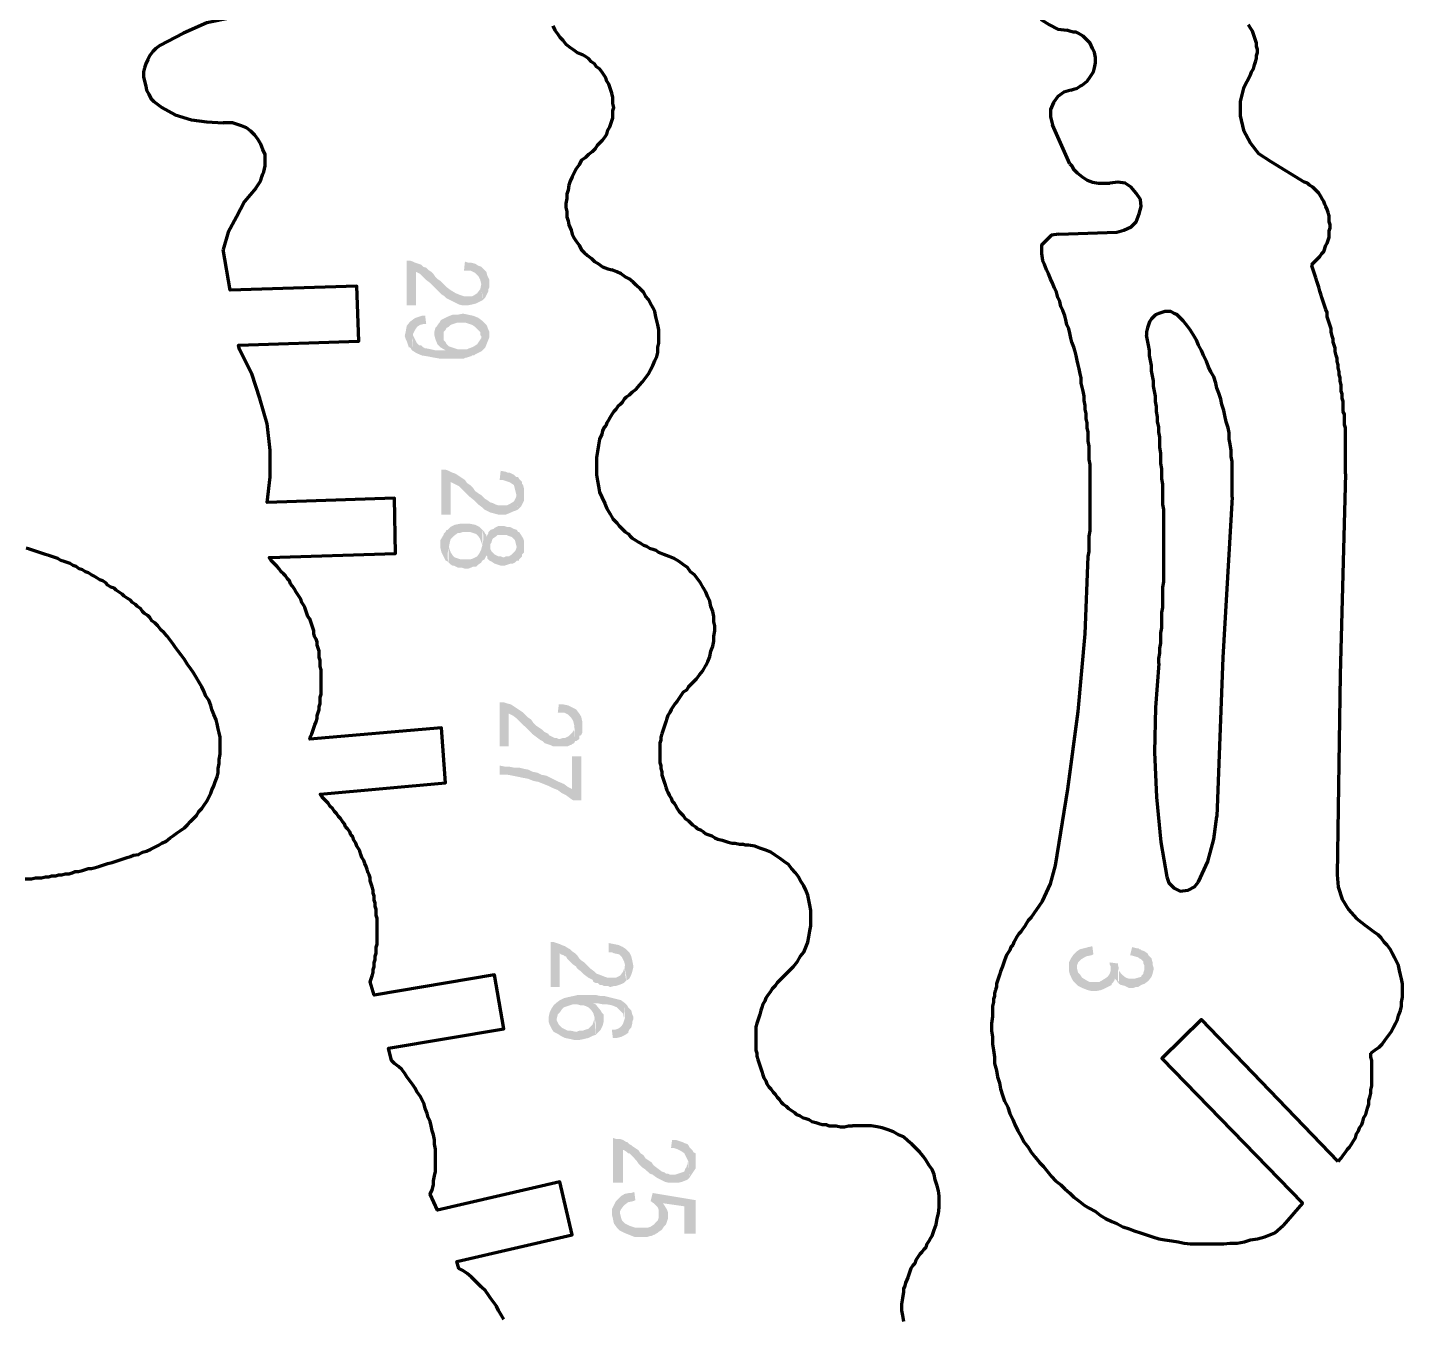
# Model space of a CAD drawing. Header units: inches. Extents: x -281 to 255, y -339 to 364.
# Drawn here: x 27.9 to 252.5, y -64.7 to 146.4 of the extents above; entities that cross this region are included whole.
import ezdxf

# ---------------------------------------------------------------- set-up
doc = ezdxf.new("R2010")
doc.units = ezdxf.units.IN
doc.layers.add('H', color=7, linetype='CONTINUOUS', lineweight=100)
doc.layers.add('P', color=250, linetype='CONTINUOUS', lineweight=100)

msp = doc.modelspace()

# ---------------------------------------------------------------- hatches: boundary and pattern name
at = {"layer": 'H', "linetype": 'CONTINUOUS'}
for points in [[(102.17, 101.83), (102, 104.5), (101.83, 103.67), (101.33, 103), (100.83, 102.67), (100.5, 102.5), (100.17, 102.5), (99.67, 102.5), (99.17, 102.5), (98.67, 102.67), (97.83, 103), (97, 103.5), (96.33, 104), (96, 104.33), (95.67, 104.67), (95.33, 105), (94.83, 105.33), (94.5, 105.67), (94.17, 106.17), (93.83, 106.5), (93.33, 106.83), (93, 107.17), (92.5, 107.33), (92.17, 107.67), (91.67, 107.83), (91.17, 108), (90.83, 108.17), (90.33, 108.33), (89.83, 108.33), (89.83, 101), (91.33, 101), (91.33, 106.5), (92, 106.17), (92.5, 105.67), (93, 105.17), (93.67, 104.67), (94, 104.33), (94.33, 104), (95, 103.33), (95.5, 102.83), (96, 102.5), (96.33, 102.17), (97, 101.83), (97.67, 101.5), (98.33, 101.17), (99, 101), (99.67, 101), (100.5, 101.17), (101.17, 101.33), (101.83, 101.67)], [(103.33, 104.5), (103.33, 105.17), (103, 105.83), (102.83, 106.5), (102.33, 107), (102, 107.33), (101.5, 107.5), (101, 107.83), (100.33, 108), (99.83, 108), (99.33, 108.17), (99.17, 106.67), (99.83, 106.67), (100.33, 106.67), (101, 106.33), (101.5, 105.83), (101.83, 105.17), (102, 104.5), (102, 103.67), (102.17, 102.83), (102.17, 101.83), (102.67, 102.33), (102.83, 102.67), (103, 103), (103.17, 103.33), (103.17, 103.67), (103.33, 104)], [(93, 98), (92.83, 99.33), (92.33, 99.33), (91.83, 99.17), (91.33, 99), (91, 98.83), (90.33, 98.33), (89.83, 97.67), (89.67, 96.83), (89.5, 96), (89.67, 95.5), (89.83, 95.17), (90, 94.67), (90.17, 94.17), (90.33, 94.17), (90.5, 94), (90.67, 93.67), (90.67, 94.5), (90.67, 95.17), (90.83, 95.83), (90.83, 96.33), (91.17, 97), (91.5, 97.5), (92, 97.83), (92.67, 98)], [(102.17, 98.5), (101.5, 99), (100.67, 99.33), (99.83, 99.5), (99, 99.67), (98.17, 99.5), (97.33, 99.5), (96.5, 99.17), (95.83, 98.83), (95.83, 96), (95.83, 96.33), (95.83, 96.67), (96.17, 97), (96.33, 97.33), (96.67, 97.5), (97, 97.83), (97.5, 98), (98, 98.17), (98.33, 98.17), (99, 98.17), (99.5, 98.17), (100.5, 97.83), (101, 97.5), (101.33, 97.17), (101.67, 96.83), (101.83, 96.67), (101.83, 96.17), (102, 96)], [(103.33, 96.17), (103.33, 96.67), (103.17, 97), (103, 97.5), (102.83, 97.83), (102.5, 98.17), (102.17, 98.5), (102, 97.67), (102, 97), (102, 96.33), (102, 95.67), (101.67, 95.17), (101.33, 94.67), (100.83, 94.33), (100.5, 94.17), (100, 94), (99.67, 93.83), (99.17, 93.83), (98.67, 93.83), (98.17, 93.83), (97.67, 94), (97.17, 94.17), (96.67, 94.33), (96.33, 94.67), (96.17, 93.67), (95.33, 93.67), (94.5, 93.67), (93.83, 93.83), (93, 94), (92.83, 94), (92.5, 94.17), (92.17, 94.5), (91.83, 94.5), (91.5, 94.83), (91.33, 95.17), (91.17, 95.5), (91, 95.83), (90.83, 96.17), (90.67, 93.67), (91.5, 93.17), (92.33, 92.83), (93.33, 92.67), (94.17, 92.5), (95.17, 92.33), (96, 92.33), (97, 92.33), (98, 92.33), (98.33, 92.33), (99.17, 92.33), (99.5, 92.5), (99.67, 92.5), (100.17, 92.67), (100.33, 92.67), (100.5, 92.83), (100.83, 92.83), (101, 93), (101.33, 93.17), (102, 93.5), (102.67, 94.17), (103, 95), (103.33, 95.83)], [(96.33, 94.67), (96.17, 95), (95.83, 95.33), (95.83, 95.67), (95.83, 96), (95.83, 98.83), (95.5, 98.67), (95.33, 98.5), (95.17, 98.17), (95, 98), (94.67, 97.5), (94.5, 97.33), (94.33, 96.67), (94.33, 96.17), (94.5, 95.5), (94.83, 94.67), (95.33, 94.17), (96.17, 93.67)], [(108, 67.67), (107.83, 70.33), (107.67, 69.67), (107.33, 69), (106.83, 68.67), (106.17, 68.33), (105.67, 68.33), (105.33, 68.33), (104.83, 68.33), (104.33, 68.5), (104, 68.67), (103.5, 68.83), (103, 69.17), (102.5, 69.5), (102, 70), (101.5, 70.33), (101, 70.67), (100.67, 71.17), (100.17, 71.67), (99.67, 72), (99.33, 72.5), (98.83, 72.83), (98.33, 73.17), (97.83, 73.5), (97.33, 73.67), (96.67, 74), (96.17, 74.17), (95.5, 74.17), (95.5, 66.83), (97, 66.83), (97, 72.17), (97.67, 71.83), (98.33, 71.5), (98.83, 71), (99.33, 70.5), (99.67, 70.17), (100, 69.83), (100.83, 69.17), (101.5, 68.5), (102.17, 68), (102.5, 67.67), (102.83, 67.5), (103.5, 67.17), (104.17, 67), (104.83, 66.83), (105.33, 66.83), (106, 66.83), (106.83, 67.17), (107.17, 67.33), (107.67, 67.5)], [(109, 70.33), (109, 71), (108.83, 71.67), (108.67, 71.83), (108.67, 72.17), (108.17, 72.67), (108, 73), (107.67, 73), (107.33, 73.33), (107, 73.5), (106.67, 73.67), (106.33, 73.67), (106, 73.83), (105.17, 74), (105, 72.5), (105.5, 72.5), (106, 72.33), (106.5, 72.17), (106.83, 72), (107.33, 71.67), (107.5, 71), (107.67, 70.33), (107.83, 69.5), (107.83, 68.67), (108, 68.17), (108, 67.67), (108.5, 68.17), (108.67, 68.5), (108.83, 68.83), (109, 69.17), (109, 69.5), (109, 69.83)], [(102.17, 64.33), (101.67, 64.83), (101, 65.17), (100.17, 65.33), (99.33, 65.33), (98.5, 65.33), (97.67, 65.17), (97, 64.83), (96.5, 64.33), (96.33, 64.33), (96.17, 64), (95.83, 63.67), (95.83, 63.5), (95.33, 62.67), (95.33, 62.17), (95.33, 61.67), (95.33, 61.33), (95.5, 60.67), (95.67, 60.33), (95.83, 60), (96, 59.67), (96.17, 59.33), (96.5, 59.17), (96.67, 59), (96.5, 59.67), (96.5, 60.5), (96.67, 61.33), (96.83, 62.17), (97, 62.83), (97.5, 63.33), (98.17, 63.83), (98.5, 63.83), (99, 64), (99.5, 64), (100.17, 64), (100.67, 63.83), (101.17, 63.67), (101.5, 63.33), (101.83, 62.83), (102, 62.33), (102.17, 61.83)], [(109, 61.83), (109, 62.5), (108.83, 63), (108.5, 63.5), (108.17, 64), (108, 64), (107.83, 64.33), (107.33, 64.5), (107, 64.67), (106.67, 64.83), (106.17, 64.83), (105.67, 65), (105.17, 65), (104.83, 65), (104.17, 64.67), (104, 64.5), (103.5, 64.33), (103.33, 64.17), (103.17, 64), (103.17, 63.83), (103, 63.5), (102.83, 63.17), (102.83, 63.5), (102.67, 63.67), (102.5, 64), (102.17, 64.33), (102.33, 63.5), (102.33, 62.67), (102.17, 61.83), (102, 61.17), (101.67, 60.5), (101.33, 60), (100.67, 59.67), (100.17, 59.5), (99.67, 59.5), (99.17, 59.5), (98.67, 59.5), (98.17, 59.67), (97.67, 59.83), (97.33, 60.17), (97, 60.67), (96.83, 61.17), (96.67, 61.67), (96.67, 59), (97, 58.67), (97.33, 58.5), (97.5, 58.5), (98.17, 58.17), (98.83, 58.17), (99.33, 58), (99.83, 58), (100.33, 58.17), (100.67, 58.33), (101.17, 58.33), (101.5, 58.67), (102, 59), (102.17, 59.33), (102.5, 59.5), (102.67, 59.83), (102.83, 60.17), (103, 60), (103, 59.67), (103.33, 59.33), (103.5, 61.67), (103.5, 62), (103.67, 62.33), (103.83, 62.83), (104, 63), (104.5, 63.33), (104.67, 63.5), (105, 63.5), (105.33, 63.5), (105.67, 63.5), (106.17, 63.5), (106.5, 63.33), (107, 63.17), (107.5, 62.67), (107.67, 62), (107.83, 61.33), (107.83, 60.67), (107.83, 60), (107.83, 59.33), (108.17, 59.33), (108.17, 59.5), (108.67, 60), (108.67, 60.33), (109, 60.67), (109, 61), (109, 61.33)], [(107.83, 59.33), (107.83, 61.67), (107.67, 61.17), (107.5, 60.83), (107, 60.33), (106.5, 60), (106, 60), (105.67, 59.83), (105.17, 60), (104.83, 60), (104.17, 60.33), (103.67, 60.83), (103.5, 61.17), (103.5, 61.67), (103.33, 59.33), (103.67, 59.17), (104.17, 58.83), (104.67, 58.67), (105.17, 58.5), (105.83, 58.5), (106.33, 58.67), (106.83, 58.83), (107.17, 58.83), (107.5, 59)], [(117.33, 29.83), (117.17, 32.33), (117.17, 31.67), (116.83, 31.17), (116.33, 30.67), (115.67, 30.33), (115.33, 30.33), (114.83, 30.17), (114.67, 30.17), (114.33, 30.33), (114, 30.33), (113.67, 30.5), (113.33, 30.67), (113, 30.83), (113, 31), (112.33, 31.33), (112, 31.67), (111.5, 32), (111, 32.33), (110.5, 32.83), (110.17, 33.33), (109.67, 33.67), (109.17, 34.17), (108.83, 34.5), (108.33, 34.83), (107.83, 35.17), (107.33, 35.5), (106.83, 35.83), (106.17, 36), (105.67, 36.17), (105, 36.17), (105, 29), (106.5, 29), (106.5, 34.33), (107.17, 34), (107.83, 33.5), (108.5, 32.83), (109, 32.33), (109.67, 31.67), (110.33, 31), (111, 30.5), (111.67, 30), (112, 29.83), (112.33, 29.5), (112.83, 29.33), (113.33, 29.17), (113.67, 29), (114.17, 29), (115.5, 29), (115.83, 29), (116.17, 29), (116.5, 29.17), (116.67, 29.17), (116.83, 29.33), (117.17, 29.5)], [(118.5, 32.33), (118.5, 33), (118.33, 33.83), (118, 34.33), (117.5, 35), (116.83, 35.33), (116.17, 35.67), (115.33, 35.83), (114.67, 35.83), (114.5, 34.5), (115, 34.5), (115.5, 34.5), (116.17, 34.17), (116.67, 33.67), (117, 33.17), (117.17, 32.5), (117.33, 31.67), (117.33, 30.67), (117.33, 30.33), (117.33, 29.83), (117.5, 29.83), (118, 30.17), (118, 30.67), (118.33, 30.83), (118.5, 31.17), (118.5, 31.5), (118.5, 32)], [(118.33, 20.17), (118.33, 27.33), (116.83, 27.33), (116.83, 22), (116.17, 22.33), (115.5, 22.83), (114.67, 23.17), (114, 23.5), (113.33, 23.83), (112.67, 24.17), (111.83, 24.33), (111.17, 24.67), (110.33, 24.83), (109.67, 25.17), (108.83, 25.33), (108.17, 25.5), (107.33, 25.5), (106.5, 25.67), (105.83, 25.67), (105, 25.83), (105, 24.33), (105.67, 24.33), (106.33, 24.33), (107.17, 24.17), (108, 24), (108.83, 23.83), (109.67, 23.67), (110.5, 23.33), (111.33, 23.17), (112.17, 22.83), (113, 22.5), (113.67, 22.17), (114.5, 21.83), (115.17, 21.33), (115.83, 21), (116.5, 20.5), (117, 20.17)], [(125.67, -9.33), (125.33, -6.83), (125.33, -7.33), (125.17, -7.83), (124.67, -8.5), (124, -8.83), (123, -8.83), (122.67, -8.83), (122.17, -8.67), (121.33, -8.33), (120.83, -8.17), (120.5, -7.83), (119.83, -7.33), (119.5, -7), (119.17, -6.67), (118.83, -6.33), (118.33, -6), (118, -5.67), (117.67, -5.17), (117.33, -4.83), (116.83, -4.5), (116.5, -4.17), (116.17, -4), (115.67, -3.67), (115.17, -3.5), (114.83, -3.33), (114.33, -3.17), (113.83, -3), (113.33, -3), (113.33, -10.33), (114.83, -10.33), (114.83, -4.83), (115, -5), (115.5, -5.17), (115.67, -5.33), (115.83, -5.33), (116, -5.67), (116.17, -5.83), (117, -6.67), (117.5, -7), (117.67, -7.33), (118.33, -7.83), (118.83, -8.33), (119.5, -8.83), (120.17, -9.17), (120.33, -9.5), (120.67, -9.67), (121, -9.67), (121.33, -10), (121.67, -10), (122, -10.17), (122.67, -10.17), (123, -10.33), (123.17, -10.33), (123.67, -10.17), (124, -10.17), (125, -9.83), (125.33, -9.67)], [(126.83, -6.83), (126.67, -6), (126.5, -5.33), (126.17, -4.67), (125.67, -4.17), (125.17, -3.83), (124.5, -3.5), (123.67, -3.33), (122.83, -3.17), (122.83, -4.67), (123.33, -4.67), (123.67, -4.83), (124.5, -5), (125, -5.5), (125.33, -6.17), (125.5, -6.83), (125.5, -7.67), (125.67, -8.5), (125.67, -9.33), (126.17, -9), (126.5, -8.33), (126.67, -7.83), (126.83, -7.17)], [(202, -5), (201.83, -3.67), (201.17, -3.83), (200.5, -4), (199.83, -4.17), (199.33, -4.5), (199.33, -7.17), (199.33, -6.83), (199.5, -6.33), (200, -5.83), (200.83, -5.33), (201.67, -5.17)], [(210.33, -4.5), (209.83, -4.33), (209.67, -4.17), (209.5, -4.17), (209.33, -4), (209, -4), (208.33, -3.83), (208, -5.17), (208.17, -5.17), (209.33, -5.5), (209.5, -5.67), (209.83, -5.83), (210.17, -6.17), (210.17, -6.5), (210.33, -6.83), (210.33, -7.17)], [(205, -10), (204.83, -7.33), (204.83, -7.67), (204.67, -8.17), (204.33, -8.67), (203.83, -9), (203.33, -9.33), (203, -9.5), (201.83, -9.5), (201.33, -9.5), (201, -9.33), (200.17, -8.83), (199.83, -8.33), (199.5, -8), (199.33, -7.33), (199.33, -6.83), (199.33, -6.17), (199.33, -5.67), (199.33, -5), (199.33, -4.5), (199, -4.83), (198.67, -5.17), (198.33, -5.67), (198.17, -6), (198, -6.33), (198, -6.83), (198, -7.33), (198, -7.67), (198.17, -8.33), (198.5, -9), (198.67, -9.33), (199, -9.67), (199.5, -10.17), (200.17, -10.5), (201, -10.83), (201.67, -11), (202.5, -11), (203.33, -10.83), (204, -10.5), (204.67, -10.17)], [(206, -6.5), (204.67, -6.33), (204.67, -6.67), (204.83, -7), (204.83, -7.33), (205, -10), (205, -9.83), (205.17, -9.67), (205.5, -9.17), (205.5, -8.83), (205.5, -9), (205.83, -9.33), (206, -9.67), (206, -6.67)], [(211.83, -7.17), (211.67, -6.67), (211.67, -6.33), (211.5, -5.67), (211, -5.17), (210.83, -4.83), (210.33, -4.5), (210.33, -7.5), (210.17, -8), (210.17, -8.17), (209.83, -8.5), (209.83, -8.67), (208.67, -9), (208.33, -9), (207.83, -9), (207.33, -8.83), (206.67, -8.33), (206.17, -7.67), (206, -7.17), (206, -6.67), (206.17, -7.33), (206.17, -8), (206.17, -8.5), (206.17, -8.83), (206.17, -9.33), (206, -9.5), (206.17, -9.83), (206.5, -10), (207.17, -10.17), (207.83, -10.5), (208.5, -10.5), (209, -10.33), (209.33, -10.33), (209.83, -10), (210.33, -9.83), (211, -9.33), (211.5, -8.67), (211.67, -8.17), (211.83, -7.5)], [(120.67, -18.17), (120.5, -15.5), (120.33, -16), (120.17, -16.5), (119.83, -16.83), (119.5, -17.17), (119, -17.33), (118.5, -17.5), (118, -17.5), (117.5, -17.67), (116.67, -17.5), (116.17, -17.5), (115.83, -17.33), (115.5, -17.17), (115.17, -17), (115, -16.83), (114.67, -16.5), (114.5, -16.17), (114.33, -15.83), (114.33, -15.5), (114.17, -13), (113.83, -13.33), (113.5, -13.83), (113.17, -14.5), (113, -15.33), (113, -16), (113.17, -16.5), (113.5, -17.17), (113.83, -17.67), (114.5, -18), (115, -18.33), (115.67, -18.67), (116.5, -18.83), (117.17, -19), (118, -19), (118.83, -18.83), (119.5, -18.67), (120.17, -18.33)], [(122, -15.67), (122, -15.17), (122, -14.83), (121.67, -14.5), (121.5, -14.17), (120.67, -13.17), (120.17, -13), (120, -11.67), (119.17, -11.67), (118.5, -11.67), (117.67, -11.67), (117, -11.83), (116.17, -12), (115.5, -12.17), (114.83, -12.5), (114.17, -13), (114.33, -15.5), (114.5, -14.83), (114.83, -14.5), (115.17, -14), (115.5, -13.67), (116, -13.5), (116.5, -13.33), (117, -13.17), (117.67, -13.17), (118.17, -13.33), (118.67, -13.33), (119.17, -13.5), (119.5, -13.67), (120, -14.17), (120.33, -14.67), (120.5, -15.33), (120.67, -16.17), (120.67, -16.67), (120.67, -17.17), (120.67, -17.67), (120.67, -18.17), (121, -17.83), (121.5, -17.33), (121.83, -16.67), (122, -16)], [(125.5, -13), (124.83, -12.5), (124.17, -12.33), (123.5, -12.17), (122.83, -12), (122.17, -11.83), (121.5, -11.83), (120.83, -11.67), (120, -11.67), (120.17, -13), (121, -13), (121.83, -13.17), (122.5, -13.17), (123.33, -13.33), (124.17, -13.67), (124.67, -14.17), (125.17, -14.67), (125.33, -15.5)], [(126.83, -15.67), (126.83, -15.17), (126.67, -14.83), (126.5, -14.17), (126, -13.67), (125.83, -13.33), (125.5, -13), (125.5, -13.5), (125.5, -13.83), (125.5, -14.67), (125.5, -15.33), (125.33, -15.83), (125.17, -16.33), (124.83, -16.83), (124.33, -17.17), (123.83, -17.33), (123.33, -17.33), (123.5, -18.67), (124.17, -18.67), (124.83, -18.5), (125.5, -18.17), (126, -17.83), (126, -17.67), (126.17, -17.33), (126.5, -17), (126.67, -16.33), (126.67, -16)], [(136, -41.5), (135.67, -38.83), (135.67, -39.17), (135.5, -39.83), (135.33, -40), (135.17, -40.5), (134.67, -40.67), (134.17, -40.83), (133.67, -41), (133.17, -41), (132.83, -41), (132.5, -40.83), (132.17, -40.83), (132, -40.67), (131.5, -40.5), (130.83, -40), (130.17, -39.5), (129.83, -39), (129.33, -38.67), (128.83, -38.33), (128.5, -37.83), (128, -37.5), (127.67, -37), (127.17, -36.67), (126.67, -36.33), (126.5, -36.17), (126.17, -36), (126, -35.83), (125.83, -35.67), (125.67, -35.67), (125.17, -35.33), (124.67, -35.17), (124, -35.17), (123.5, -35), (123.5, -42.33), (125.17, -42.33), (125.17, -37), (125.33, -37), (125.83, -37.33), (126, -37.5), (126.17, -37.5), (127, -38.33), (127.33, -38.67), (127.67, -39.17), (128, -39.5), (128.33, -39.83), (128.83, -40.17), (129.17, -40.5), (129.5, -40.83), (130, -41), (130.67, -41.5), (131.33, -41.83), (132, -42.17), (132.67, -42.33), (133.33, -42.33), (134.17, -42.33), (134.83, -42.17), (135.67, -41.83)], [(137, -38.83), (137, -38), (137, -37.5), (136.67, -37.33), (136.5, -37), (136, -36.5), (135.83, -36.17), (135.67, -36), (135.17, -35.83), (134.83, -35.67), (134.33, -35.5), (133.83, -35.33), (133.5, -35.33), (133.17, -35.33), (133, -36.67), (133.5, -36.67), (134, -36.83), (134.67, -37.17), (135.17, -37.5), (135.5, -38.17), (135.83, -38.83), (135.83, -39.67), (135.83, -40.5), (136, -41), (136, -41.5), (136.33, -41), (136.67, -40.5), (137, -40), (137, -39.33)], [(131, -50.33), (131, -47.33), (131, -48), (130.83, -48.5), (130.5, -48.83), (130.17, -49.17), (129.67, -49.5), (129.17, -49.67), (128.5, -49.67), (128, -49.67), (127.5, -49.67), (127.17, -49.67), (126.67, -49.5), (126.17, -49.33), (125.5, -49), (125, -48.5), (124.83, -48), (124.67, -47.33), (124.67, -46.83), (124.67, -46.33), (124.67, -45.67), (124.67, -45.17), (124.5, -44.83), (124, -45.33), (123.67, -46), (123.33, -46.67), (123.33, -47.5), (123.5, -48.17), (123.67, -49), (124.17, -49.67), (124.67, -50.17), (125.33, -50.5), (126.17, -50.83), (127, -51.17), (127.67, -51.17), (129.17, -51.17), (129.67, -51), (129.83, -51), (130.17, -50.83), (130.33, -50.83), (130.5, -50.67), (130.83, -50.5)], [(127.17, -45.17), (127, -43.83), (126.5, -44), (126.17, -44), (125.33, -44.17), (125.17, -44.33), (124.83, -44.5), (124.5, -44.83), (124.67, -47.33), (124.67, -47), (124.83, -46.67), (125.33, -46), (126, -45.5), (126.83, -45.33)], [(137, -50.67), (137, -45.17), (130, -44), (129.67, -45.33), (130.17, -45.67), (130.33, -45.83), (130.83, -46.33), (131, -46.83), (131, -47.5), (131, -48), (131, -48.67), (131, -49.5), (131, -50), (131, -50.33), (131.5, -50), (131.67, -45.67), (135.17, -46.17), (135.17, -50.67)], [(132.5, -47.83), (132.5, -47.17), (132.33, -46.67), (132, -46.17), (131.67, -45.67), (131.5, -50), (131.83, -49.5), (132.17, -49.17), (132.33, -48.67), (132.5, -48.17)]]:
    msp.add_hatch(color=0, dxfattribs=at).paths.add_polyline_path(points)

# ---------------------------------------------------------------- linework, layer by layer
at = {"layer": 'P', "color": 0, "linetype": 'CONTINUOUS'}
for points in [[(192.33, 155), (191.83, 153.5), (191.67, 152), (192, 150.5), (192.67, 149), (193.5, 147.67), (194.83, 146.83), (196.17, 146.17), (197.67, 146)], [(61.17, 148), (57.17, 147.17), (53.33, 145.5), (49.5, 143.5)], [(113.67, 146.67), (114, 146), (114.5, 145.33), (114.83, 144.83), (115.33, 144.33), (115.83, 143.67), (116.5, 143.17), (117, 142.83), (117.67, 142.33), (118.5, 142)], [(227.67, 138.67), (227.83, 139.17), (228.17, 139.67), (228.33, 140.33), (228.5, 140.83), (228.67, 141.33), (228.67, 141.83), (228.83, 142.33), (228.83, 142.83), (228.67, 143.33), (228.67, 143.83), (228.5, 144.33), (228.33, 144.83), (228.17, 145.33), (228, 145.83), (227.67, 146.33), (227.33, 146.83)], [(198.33, 136.17), (198.83, 136.33), (199.33, 136.5), (199.83, 136.83), (200.17, 137), (201, 137.67), (201.5, 138.33), (202, 139.17), (202.17, 139.83), (202.33, 140.67), (202.33, 141.5), (202.17, 142.33), (201.83, 143), (201.5, 143.83), (201, 144.33), (200.33, 145), (199.5, 145.5), (199.17, 145.67), (198.67, 145.67), (198.17, 145.83), (197.67, 146)], [(49.5, 143.5), (48.83, 143), (48.33, 142.5), (47.83, 141.83), (47.5, 141.17), (47.17, 140.5), (47, 139.83), (46.83, 139.17), (46.83, 138.33), (47, 137.67), (47.17, 136.83), (47.33, 136.17), (47.67, 135.5), (48, 134.83), (48.5, 134.33), (49.17, 133.83), (49.83, 133.33)], [(120.17, 126.17), (120.67, 126.67), (121, 127.17), (121.5, 127.67), (121.83, 128), (122.17, 128.5), (122.5, 129), (122.67, 129.67), (123, 130.17), (123.17, 130.67), (123.33, 131.17), (123.5, 131.67), (123.5, 132.33), (123.5, 132.83), (123.67, 133.33), (123.5, 134), (123.5, 134.5), (123.5, 135), (123.33, 135.67), (123.17, 136.17), (123, 136.67), (122.83, 137.17), (122.5, 137.67), (122.33, 138.17), (122, 138.67), (121.67, 139.17), (121.33, 139.67), (120.83, 140), (120.5, 140.5), (120, 140.83), (119.5, 141.33), (119, 141.67), (118.5, 142)], [(227.67, 138.67), (226.5, 136.5), (226, 134.33), (226, 132), (226.5, 129.67), (227.67, 127.5), (229, 125.83), (231, 124.5), (236.5, 121.17)], [(198.33, 136.17), (197.17, 135.83), (196.17, 135.17), (195.5, 134.17), (195, 133), (195, 131.83), (195.33, 130.5)], [(49.83, 133.33), (52, 132.17), (54.67, 131.33), (57.17, 131), (59.83, 130.83)], [(65.17, 120.17), (65.5, 120.67), (65.83, 121.17), (66, 121.5), (66.17, 122), (66.33, 122.5), (66.5, 122.83), (66.67, 123.83), (66.67, 124.67), (66.67, 125.67), (66.33, 126.5), (66, 127.33), (65.5, 128.17), (65, 128.83), (64.33, 129.5), (63.67, 130), (62.83, 130.33), (61.83, 130.67), (61.33, 130.83), (60.83, 130.83), (60.33, 130.83), (59.83, 130.83)], [(198.17, 124.17), (195.33, 130.5)], [(120.17, 126.17), (119.5, 125.67), (119, 125.17), (118.33, 124.67), (118, 124), (117.5, 123.33), (117.17, 122.67), (116.83, 122), (116.5, 121.33), (116.33, 120.67), (116.17, 119.83), (116, 119.17), (116, 118.5), (115.83, 117.67), (115.83, 117), (116, 116.33), (116, 115.5), (116.17, 114.83), (116.33, 114.17), (116.67, 113.33), (116.83, 112.67), (117.17, 112), (117.5, 111.5), (118, 110.83), (118.33, 110.17), (118.83, 109.67), (119.33, 109.17), (120, 108.67), (120.5, 108.17), (121.17, 107.83), (121.83, 107.33), (122.67, 107), (123.33, 106.83)], [(198.17, 124.17), (198.5, 123.83), (198.67, 123.33), (199.33, 122.67), (200.17, 122), (201, 121.5), (201.83, 121.17), (202.83, 121), (203.83, 121), (204.17, 121), (204.67, 121)], [(65.17, 120.17), (63.33, 118), (62, 115.5), (60.67, 113), (59.83, 110.17)], [(196.33, 112.67), (205.83, 113), (207, 113.33), (208.17, 113.83), (209, 114.67), (209.5, 116), (209.83, 117.17), (209.67, 118.33), (209, 119.33), (208.17, 120.33), (207.17, 121), (206, 121.17), (204.67, 121)], [(237.67, 107.67), (238, 108), (238.33, 108.33), (238.67, 108.67), (239, 109), (239.33, 109.5), (239.67, 109.83), (240, 110.83), (240.17, 111.17), (240.33, 111.67), (240.5, 112.17), (240.5, 112.67), (240.5, 113.17), (240.67, 113.67), (240.67, 114.17), (240.5, 114.67), (240.5, 115.17), (240.5, 115.67), (240.33, 116.17), (240.17, 116.67), (240, 117.17), (239.83, 117.5), (239.67, 118), (239.33, 118.5), (239.17, 118.83), (238.83, 119.33), (238.5, 119.67), (238.17, 120), (237.83, 120.33), (237.33, 120.67), (237, 121), (236.5, 121.17)], [(196.33, 112.67), (195.17, 112.5), (194.33, 111.67), (193.5, 110.83), (193.5, 109.5), (193.67, 108.33)], [(105.67, -64.67), (105.33, -64), (104.83, -63.17), (104.5, -62.5), (104, -61.83), (103.5, -61.17), (103.17, -60.67), (102.67, -60), (102, -59.33), (101.5, -58.83), (101, -58.33), (100.33, -57.67), (99.67, -57.17), (99, -56.67), (98.33, -56.33), (98, -55.17), (116.83, -50.83), (114.83, -42.17), (94.83, -46.83), (93.67, -44.17), (94, -43.5), (94.17, -42.67), (94.17, -42), (94.33, -41.17), (94.5, -40.5), (94.5, -39.67), (94.5, -39), (94.5, -38.33), (94.5, -37.5), (94.5, -36.83), (94.33, -36), (94.33, -35.33), (94.17, -34.5), (94, -33.83), (93.83, -33), (93.67, -32.33), (93.33, -31.67), (93.17, -31), (92.83, -30.17), (92.67, -29.5), (92.33, -28.83), (92, -28.17), (91.5, -27.5), (91.17, -26.83), (90.83, -26.33), (90.33, -25.67), (89.83, -25), (89.5, -24.5), (89, -23.83), (88.5, -23.33), (87.83, -22.83), (87.33, -22.33), (86.83, -20.33), (105.67, -17.17), (104.17, -8.33), (84.5, -11.67), (83.83, -9.5), (84, -9), (84.17, -8.5), (84.33, -8), (84.33, -7.5), (84.5, -7), (84.5, -6.33), (84.67, -5.83), (84.67, -5.33), (84.83, -4.83), (84.83, -4.33), (84.83, -3.83), (85, -3.33), (85, -2.83), (85, -2.33), (85, -1.67), (85, -1.17), (85, -0.67), (85, -0.17), (85, 0.33), (85, 0.83), (84.83, 1.33), (84.83, 1.83), (84.83, 2.33), (84.67, 2.83), (84.67, 3.33), (84.5, 3.83), (84.5, 4.5), (84.33, 5), (84.33, 5.5), (84.17, 6), (84, 6.5), (83.83, 7), (83.83, 7.5), (83.67, 8), (83.5, 8.33), (83.33, 8.83), (83.17, 9.33), (83, 9.83), (82.83, 10.33), (82.5, 10.83), (82.33, 11.33), (82.17, 11.83), (82, 12.17), (81.67, 12.67), (81.5, 13.17), (81.17, 13.67), (81, 14.17), (80.67, 14.5), (80.5, 15), (80.17, 15.5), (79.83, 15.83), (79.67, 16.33), (79.33, 16.67), (79, 17.17), (78.67, 17.5), (78.33, 18), (78, 18.33), (77.67, 18.83), (77.33, 19.17), (77, 19.67), (76.67, 20), (76.33, 20.33), (76, 20.67), (75.67, 21.17), (96.17, 23), (95.5, 32), (74, 30.17), (74.17, 30.67), (74.33, 31), (74.5, 31.5), (74.67, 32), (74.83, 32.5), (75, 33), (75.17, 33.5), (75.17, 34), (75.33, 34.5), (75.5, 35), (75.5, 35.5), (75.67, 36), (75.67, 36.5), (75.67, 37), (75.83, 37.5), (75.83, 38), (75.83, 38.5), (75.83, 39), (75.83, 39.5), (75.83, 40), (75.83, 40.5), (75.83, 41), (75.83, 41.5), (75.67, 42), (75.67, 42.5), (75.67, 43), (75.5, 43.5), (75.5, 44), (75.5, 44.5), (75.33, 45), (75.17, 45.5), (75.17, 46), (75, 46.5), (74.83, 46.83), (74.67, 47.33), (74.67, 47.83), (74.5, 48.33), (74.33, 48.83), (74.17, 49.33), (74, 49.83), (73.67, 50.17), (73.5, 50.67), (73.33, 51.17), (73.17, 51.67), (73, 52), (72.67, 52.5), (72.5, 53), (72.17, 53.5), (72, 53.83), (71.67, 54.33), (71.5, 54.67), (71.17, 55.17), (70.83, 55.5), (70.67, 56), (70.33, 56.33), (70, 56.83), (69.67, 57.17), (69.33, 57.5), (69, 58), (68.67, 58.33), (68.33, 58.67), (68, 59), (67.67, 59.33), (67.33, 59.83), (88, 60.5), (87.83, 69.5), (67, 68.83), (67.5, 73), (67.5, 77.33), (67, 81.67), (65.83, 85.83), (64.5, 89.83), (62.5, 93.83), (62.33, 94.5), (82, 95.17), (81.67, 104.17), (61, 103.5), (59.83, 110.17)], [(191.83, 1), (193.67, 3.67), (195, 6.5), (195.83, 9.5), (197.83, 22), (199.5, 34.67), (200.67, 47.33), (201.17, 60), (201.33, 60.83), (201.33, 61.67), (201.33, 62.5), (201.33, 63.33), (201.5, 64.17), (201.5, 64.83), (201.5, 65.67), (201.5, 66.5), (201.5, 67.33), (201.5, 68), (201.5, 68.83), (201.5, 69.67), (201.5, 70.5), (201.5, 71.17), (201.5, 72), (201.5, 72.67), (201.5, 73.5), (201.5, 74.33), (201.5, 75), (201.33, 75.83), (201.33, 76.5), (201.33, 77.33), (201.33, 78), (201.17, 78.83), (201.17, 79.5), (201.17, 80.33), (201, 81), (201, 81.83), (200.83, 82.5), (200.83, 83.33), (200.67, 84), (200.67, 84.67), (200.5, 85.5), (200.5, 86.17), (200.33, 87), (200.17, 87.67), (200, 88.33), (200, 89.17), (199.83, 89.83), (199.67, 90.67), (199.5, 91.33), (199.33, 92), (199.17, 92.83), (199, 93.5), (198.83, 94.17), (198.5, 95), (198.33, 95.67), (198.17, 96.5), (198, 97.17), (197.67, 97.83), (197.5, 98.67), (197.33, 99.33), (197, 100.17), (196.67, 100.83), (196.5, 101.67), (196.17, 102.33), (196, 103.17), (195.67, 103.83), (195.33, 104.67), (195, 105.33), (194.67, 106.17), (194.33, 106.83), (194, 107.67), (193.67, 108.33)], [(126.67, 86.83), (127.33, 87.33), (127.83, 88), (128.33, 88.5), (128.83, 89.17), (129.33, 89.83), (129.67, 90.5), (130, 91.17), (130.33, 92), (130.67, 92.67), (130.83, 93.33), (130.83, 94.17), (131, 94.83), (131, 95.67), (131, 96.33), (131, 97), (130.83, 97.83), (130.67, 98.5), (130.5, 99.17), (130.33, 100), (130, 100.67), (129.67, 101.33), (129.33, 102), (128.83, 102.5), (128.5, 103.17), (128, 103.67), (127.33, 104.33), (126.83, 104.83), (126.17, 105.33), (125.5, 105.67), (124.83, 106.17), (124.17, 106.5), (123.33, 106.83)], [(237.67, 107.67), (237.67, 107.5)], [(243.17, 73.5), (243.17, 74), (243.17, 74.5), (243.17, 75), (243.17, 75.67), (243.17, 76.17), (243.17, 76.67), (243.17, 77.17), (243.17, 77.83), (243.17, 78.33), (243.17, 78.83), (243.17, 79.33), (243.17, 80), (243.17, 80.5), (243.17, 81), (243, 81.5), (243, 82.17), (243, 82.67), (243, 83.17), (242.83, 83.67), (242.83, 84.33), (242.83, 84.83), (242.83, 85.33), (242.67, 85.83), (242.67, 86.5), (242.5, 87), (242.5, 87.5), (242.5, 88), (242.33, 88.67), (242.33, 89.17), (242.17, 89.67), (242.17, 90.17), (242, 90.83), (242, 91.33), (241.83, 91.83), (241.83, 92.33), (241.67, 92.83), (241.5, 93.5), (241.5, 94), (241.33, 94.5), (241.17, 95), (241.17, 95.5), (241, 96), (240.83, 96.67), (240.83, 97.17), (240.67, 97.67), (240.5, 98.17), (240.33, 98.67), (240.17, 99.17), (240.17, 99.83), (240, 100.33), (239.83, 100.83), (239.67, 101.33), (239.5, 101.83), (239.33, 102.33), (239.17, 102.83), (239, 103.33), (238.83, 104), (238.67, 104.5), (238.5, 105), (238.33, 105.5), (238.17, 106), (238, 106.5), (237.83, 107), (237.67, 107.5)], [(216.67, 98.5), (216.17, 99), (215.67, 99.5), (215.17, 99.67), (214.67, 100), (214.17, 100), (213.67, 100), (213.17, 99.83), (212.67, 99.67), (212.17, 99.5), (211.83, 99.17), (211.5, 98.83), (211.17, 98.33), (211, 97.83), (210.83, 97.33), (210.67, 96.67), (210.67, 96.17)], [(224.67, 69.67), (224.67, 70.67), (224.67, 71.67), (224.67, 72.5), (224.67, 73.5), (224.67, 74.5), (224.67, 75.5), (224.5, 76.33), (224.5, 77.33), (224.33, 78.33), (224.17, 79.17), (224.17, 80.17), (224, 81), (223.67, 82), (223.5, 83), (223.33, 83.83), (223, 84.83), (222.83, 85.67), (222.5, 86.67), (222.17, 87.5), (222, 88.33), (221.67, 89.33), (221.17, 90.17), (220.83, 91), (220.5, 91.83), (220, 92.83), (219.67, 93.67), (219.17, 94.5), (218.83, 95.33), (218.33, 96.17), (217.83, 97), (217.33, 97.67), (216.67, 98.5)], [(212.67, 42.5), (212.67, 43.33), (212.83, 44.17), (212.83, 45), (213, 45.83), (213, 46.67), (213, 47.5), (213.17, 48.33), (213.17, 49.17), (213.17, 50), (213.17, 50.83), (213.33, 51.67), (213.33, 52.5), (213.33, 53.33), (213.33, 54.17), (213.33, 55), (213.5, 55.83), (213.5, 56.67), (213.5, 57.67), (213.5, 58.5), (213.5, 59.33), (213.5, 60.17), (213.5, 61), (213.5, 61.83), (213.5, 62.67), (213.5, 63.5), (213.5, 64.33), (213.5, 65.17), (213.5, 66), (213.5, 66.83), (213.5, 67.67), (213.33, 68.5), (213.33, 69.33), (213.33, 70.17), (213.33, 71), (213.33, 71.83), (213.17, 72.67), (213.17, 73.5), (213.17, 74.33), (213, 75.17), (213, 76), (213, 76.83), (212.83, 77.83), (212.83, 78.67), (212.83, 79.5), (212.67, 80.33), (212.67, 81.17), (212.5, 82), (212.5, 82.83), (212.33, 83.67), (212.33, 84.5), (212.17, 85.33), (212.17, 86.17), (212, 87), (211.83, 87.83), (211.83, 88.67), (211.67, 89.5), (211.5, 90.33), (211.5, 91.17), (211.33, 92), (211.17, 92.83), (211.17, 93.67), (211, 94.5), (210.83, 95.33), (210.67, 96.17)], [(126.67, 86.83), (126.17, 86.33), (125.67, 86), (125.33, 85.67), (125, 85.17), (124.67, 84.83), (124.33, 84.5), (124, 84), (123.67, 83.67), (123.33, 83.17), (123, 82.67), (122.83, 82.33), (122.5, 81.83), (122.33, 81.33), (122, 81), (121.83, 80.5), (121.67, 80), (121.33, 79.17), (121.17, 78.17), (121, 77.17), (120.83, 76.17), (120.83, 75.33), (120.83, 74.33), (120.83, 73.33), (121, 72.33), (121.17, 71.5), (121.33, 70.5), (121.67, 69.67), (122.17, 68.67), (122.5, 67.83), (123, 67), (123.5, 66.17), (124.17, 65.5), (124.5, 65), (124.83, 64.67), (125.17, 64.33), (125.5, 64), (126, 63.67), (126.33, 63.33), (126.67, 63), (127.17, 62.67), (127.67, 62.33), (128, 62.17), (128.5, 61.83), (129, 61.67), (129.5, 61.33), (130, 61.17), (130.5, 61), (131, 60.67)], [(243.17, 73.5), (242.33, 40.67), (241.83, 8), (242, 6), (242.67, 4), (243.67, 2.33), (245, 0.83), (246.5, -0.33)], [(224.67, 69.67), (223.17, 43.5), (222.17, 17.5)], [(27.5, 7.33), (28, 7.33), (28.5, 7.33), (29.17, 7.5), (29.67, 7.5), (30.17, 7.5), (30.83, 7.67), (31.33, 7.67), (31.83, 7.83), (32.5, 7.83), (33, 8), (33.5, 8), (34, 8.17), (34.67, 8.17), (35.17, 8.33), (35.67, 8.5), (36.17, 8.5), (36.83, 8.67), (37.33, 8.83), (37.83, 9), (38.33, 9), (39, 9.17), (39.5, 9.33), (40, 9.5), (40.5, 9.67), (41, 9.83), (41.67, 10), (42.17, 10.17), (42.67, 10.33), (43.17, 10.5), (43.67, 10.67), (44.17, 10.83), (44.67, 11), (45.17, 11.17), (46, 11.33), (46.67, 11.67), (47.33, 11.83), (48, 12.17), (48.67, 12.5), (49.33, 12.83), (49.83, 13.17), (50.5, 13.5), (51.17, 14), (51.67, 14.33), (52.33, 14.83), (52.83, 15.17), (53.5, 15.67), (54, 16.17), (54.5, 16.67), (55, 17.17), (55.5, 17.67), (55.83, 18.33), (56.33, 18.83), (56.67, 19.33), (57.17, 20), (57.5, 20.67), (57.83, 21.33), (58, 21.83), (58.33, 22.5), (58.5, 23.17), (58.83, 24), (59, 24.67), (59, 25.33), (59.17, 26.17), (59.17, 26.83), (59.33, 27.67), (59.33, 28.33), (59.33, 29), (59.33, 29.67), (59.33, 30.5), (59.17, 31.17), (59, 31.83), (58.83, 32.67), (58.67, 33.33), (58.33, 34.17), (58, 35), (57.83, 35.67), (57.5, 36.5), (57, 37.17), (56.67, 38), (56.33, 38.67), (55.83, 39.5), (55.5, 40.17), (55, 41), (54.5, 41.67), (54, 42.33), (53.5, 43.17), (53, 43.83), (52.5, 44.5), (52, 45.17), (51.67, 45.67), (51.17, 46.33), (50.67, 47), (50.17, 47.5), (49.67, 48), (49.17, 48.67), (48.67, 49.17), (48.17, 49.5), (47.83, 50), (47.5, 50.33), (47, 50.67), (46.67, 51), (46.33, 51.5), (45.83, 51.83), (45.5, 52.17), (45, 52.5), (44.67, 52.83), (44.17, 53.17), (43.67, 53.5), (43.33, 53.83), (42.83, 54.17), (42.33, 54.5), (42, 54.83), (41.5, 55), (41, 55.33), (40.67, 55.67), (40.17, 56), (39.67, 56.17), (39.17, 56.5), (38.67, 56.83), (38.33, 57), (37.83, 57.33), (37.33, 57.5), (36.83, 57.83), (36.33, 58), (35.83, 58.33), (35.33, 58.5), (34.83, 58.83), (34.33, 59), (33.83, 59.17), (33.33, 59.33), (32.83, 59.67), (32.33, 59.83), (31.83, 60), (31.33, 60.17), (30.83, 60.33), (30.33, 60.5), (29.83, 60.67), (29.33, 60.83), (28.67, 61), (28.17, 61.17), (27.67, 61.33)], [(135.83, 38.67), (136.5, 39.33), (137.17, 40), (137.67, 40.67), (138.17, 41.33), (138.67, 42.17), (139, 42.83), (139.33, 43.67), (139.5, 44.5), (139.83, 45.33), (140, 46.17), (140, 47), (140.17, 47.83), (140.17, 48.67), (140, 49.33), (140, 50.17), (139.83, 51), (139.5, 51.83), (139.33, 52.67), (139, 53.33), (138.67, 54.17), (138.33, 54.83), (137.83, 55.67), (137.33, 56.33), (136.83, 57), (136.17, 57.5), (135.67, 58.17), (135, 58.67), (134.33, 59.17), (133.5, 59.67), (132.67, 60), (131.83, 60.33), (131, 60.67)], [(212.67, 42.5), (212.17, 35.33), (212, 28), (212.33, 20.67), (213, 13.33)], [(135.83, 38.67), (135.5, 38.17), (135, 37.83), (134.67, 37.33), (134.33, 36.83), (134, 36.33), (133.67, 36), (133.33, 35.5), (133, 35), (132.83, 34.5), (132.5, 34), (132.33, 33.5), (132.17, 33), (132, 32.5), (131.83, 32), (131.67, 31.5), (131.5, 31), (131.33, 30.5), (131.33, 30), (131.17, 29.5), (131.17, 28.83), (131.17, 28.33), (131.17, 27.83), (131.17, 27.33), (131.17, 26.83), (131.17, 26.33), (131.33, 25.83), (131.33, 25.33), (131.5, 24.83), (131.5, 24.33), (131.67, 23.83), (131.83, 23.33), (132, 22.83), (132.17, 22.33), (132.33, 21.83), (132.5, 21.5), (132.67, 21), (133, 20.5), (133.17, 20), (133.5, 19.67), (133.83, 19.17), (134, 18.83), (134.33, 18.33), (134.67, 18), (135, 17.67), (135.33, 17.17), (135.83, 16.83), (136.17, 16.5), (136.5, 16.17), (137, 15.83), (137.33, 15.5), (137.83, 15.33), (138.33, 15), (138.67, 14.67), (139.17, 14.5), (139.67, 14.33), (140.17, 14), (140.67, 13.83), (141.33, 13.67), (141.83, 13.5), (142.33, 13.33), (143, 13.17), (143.5, 13.17), (144.17, 13), (144.67, 13)], [(219.17, 6.83), (220.67, 10.17), (221.67, 13.83), (222.17, 17.5)], [(151.67, -8.33), (152, -8), (152.33, -7.67), (152.67, -7.33), (153, -7), (153.67, -6.17), (154.17, -5.33), (154.67, -4.67), (155, -3.83), (155.33, -3), (155.5, -2.17), (155.67, -1.17), (155.83, -0.33), (155.83, 0.5), (155.83, 1.33), (155.83, 2.17), (155.67, 3), (155.5, 3.83), (155.33, 4.67), (155, 5.5), (154.67, 6.17), (154.17, 7), (153.83, 7.67), (153.33, 8.33), (152.67, 9), (152.17, 9.67), (151.5, 10.17), (150.83, 10.67), (150, 11.17), (149.33, 11.67), (148.5, 12), (147.5, 12.33), (146.67, 12.67), (145.67, 12.83), (145.17, 12.83), (144.67, 13)], [(213, 13.33), (214, 7.67)], [(214, 7.67), (214.33, 6.67), (215.17, 5.83), (216.17, 5.33), (217.5, 5.5), (218.5, 6), (219.17, 6.83)], [(191.83, 1), (191.33, 0.5), (191, 0), (190.83, -0.33), (190.5, -0.83), (190.17, -1.33), (189.83, -1.67), (189.5, -2.17), (189.33, -2.5), (189, -3), (188.83, -3.5), (188.5, -3.83), (188.33, -4.33), (187.83, -5.17), (187.5, -6), (187.17, -7), (186.83, -7.83), (186.67, -8.33), (186.5, -8.83), (186.33, -9.33), (186.17, -9.83), (186.17, -10.33), (186, -10.83), (185.83, -11.33), (185.83, -11.83), (185.67, -12.33), (185.67, -12.83), (185.5, -13.5), (185.5, -14)], [(247.33, -21.17), (248, -20.67), (248.67, -20.17), (249.17, -19.67), (249.67, -19), (250.17, -18.33), (250.67, -17.67), (251, -17), (251.33, -16.33), (251.67, -15.67), (251.83, -15), (252.17, -14.17), (252.33, -13.5), (252.33, -12.83), (252.5, -12), (252.5, -11.33), (252.5, -10.5), (252.5, -9.83), (252.33, -9), (252.17, -8.33), (252, -7.67), (251.83, -6.83), (251.5, -6.17), (251.17, -5.5), (250.83, -4.83), (250.5, -4.17), (250, -3.5), (249.5, -3), (249, -2.33), (248.5, -1.83), (247.83, -1.33), (247.17, -0.83), (246.5, -0.33)], [(151.67, -8.33), (151.17, -8.83), (150.67, -9.33), (150.33, -9.67), (150, -10.17), (149.5, -10.67), (149.17, -11.17), (148.83, -11.67), (148.5, -12.17), (148.33, -12.67), (148, -13.17), (147.83, -13.67), (147.67, -14.17), (147.5, -14.83), (147.33, -15.33), (147.17, -15.83), (147, -16.33), (146.83, -16.83), (146.83, -17.5), (146.83, -18), (146.83, -18.5), (146.83, -19), (146.83, -19.5), (146.83, -20.17), (146.83, -20.67), (147, -21.17), (147, -21.67), (147.17, -22.17), (147.33, -22.67), (147.5, -23.17), (147.67, -23.67), (147.83, -24.17), (148, -24.67), (148.17, -25.17), (148.5, -25.67), (148.67, -26.17), (149, -26.67), (149.33, -27), (149.67, -27.5), (150, -27.83), (150.33, -28.33), (150.67, -28.67), (151, -29.17), (151.33, -29.5), (151.83, -29.83), (152.17, -30.17), (152.67, -30.5), (153.17, -30.83), (153.5, -31.17), (154, -31.33), (154.5, -31.67), (155, -31.83), (155.5, -32), (156, -32.33), (156.67, -32.5), (157.17, -32.67), (157.67, -32.83), (158.33, -32.83), (158.83, -33), (159.5, -33), (160, -33), (160.67, -33.17), (161.33, -33.17), (162, -33), (162.67, -33)], [(185.5, -14), (185.5, -15.17), (185.33, -16.33), (185.33, -17.5), (185.5, -18.5), (185.5, -19.67), (185.67, -20.67), (185.83, -21.83), (185.83, -22.83), (186.17, -24), (186.33, -25), (186.67, -26), (186.83, -27), (187.17, -28), (187.5, -29), (188, -30), (188.33, -31), (188.83, -32), (189.17, -32.83), (189.67, -33.83), (190.17, -34.67), (190.67, -35.67), (191.33, -36.5), (191.83, -37.33), (192.5, -38.17), (193.17, -39), (193.83, -39.67), (194.5, -40.5), (195.17, -41.33), (195.83, -42), (196.67, -42.67), (197.33, -43.33), (198.17, -44), (198.83, -44.67), (199.67, -45.33), (200.5, -46), (201.33, -46.5), (202.33, -47), (203.17, -47.67), (204, -48.17), (205, -48.67), (205.83, -49), (206.83, -49.5), (207.83, -49.83), (208.67, -50.17), (209.67, -50.5), (210.67, -50.83), (211.67, -51.17), (212.67, -51.5), (213.67, -51.67), (214.83, -51.83), (215.83, -52), (216.83, -52.17), (217.83, -52.33), (219, -52.33), (220, -52.33), (221.17, -52.33), (222.17, -52.33), (223.33, -52.33), (224.33, -52.17), (225.5, -52.17), (226.67, -52), (227.67, -51.67), (228.83, -51.5), (230, -51.17)], [(242, -38.83), (219.67, -15.67), (213.17, -22), (236.17, -45.67), (233, -49.33)], [(242, -38.83), (242.5, -38.33), (242.83, -37.83), (243.17, -37.33), (243.5, -36.83), (243.83, -36.5), (244.17, -36), (244.5, -35.5), (244.83, -35), (245, -34.33), (245.33, -33.83), (245.5, -33.33), (245.83, -32.83), (246, -32.33), (246.17, -31.67), (246.5, -31.17), (246.67, -30.5), (246.83, -30), (247, -29.5), (247, -28.83), (247.17, -28.33), (247.33, -27.67), (247.33, -27.17), (247.5, -26.5), (247.5, -26), (247.5, -25.33), (247.5, -24.83), (247.5, -24.17), (247.5, -23.67), (247.5, -23), (247.5, -22.33), (247.33, -21.83), (247.33, -21.17)], [(174, -53.67), (174.33, -53.17), (174.67, -52.83), (174.83, -52.33), (175.17, -51.83), (175.33, -51.5), (175.67, -51), (175.83, -50.5), (176, -50), (176.33, -49.17), (176.5, -48.17), (176.67, -47.33), (176.83, -46.33), (176.83, -45.5), (176.83, -44.5), (176.67, -43.67), (176.5, -42.83), (176.17, -41.83), (176, -41), (175.67, -40.17), (175.17, -39.5), (174.67, -38.67), (174.17, -38), (173.67, -37.33), (173, -36.67), (172.33, -36), (171.67, -35.5), (171, -34.83), (170.17, -34.5), (169.33, -34), (168.5, -33.67), (167.5, -33.33), (166.67, -33.17), (165.67, -33), (165.17, -33), (164.67, -33), (164.17, -33), (163.67, -33), (163.17, -33), (162.67, -33)], [(230, -51.17), (231.67, -50.5), (233, -49.33)], [(174, -53.67), (173.67, -54), (173.33, -54.5), (173, -55), (172.83, -55.5), (172.5, -55.83), (172.17, -56.33), (172, -56.83), (171.83, -57.33), (171.67, -57.83), (171.5, -58.17), (171.33, -58.67), (171.17, -59.17), (171, -59.67), (171, -60.17), (170.83, -61.17), (170.67, -62.17), (170.67, -63.17), (170.83, -64), (171, -65)]]:
    msp.add_lwpolyline(points, dxfattribs=at)

doc.saveas('drawing.dxf')
